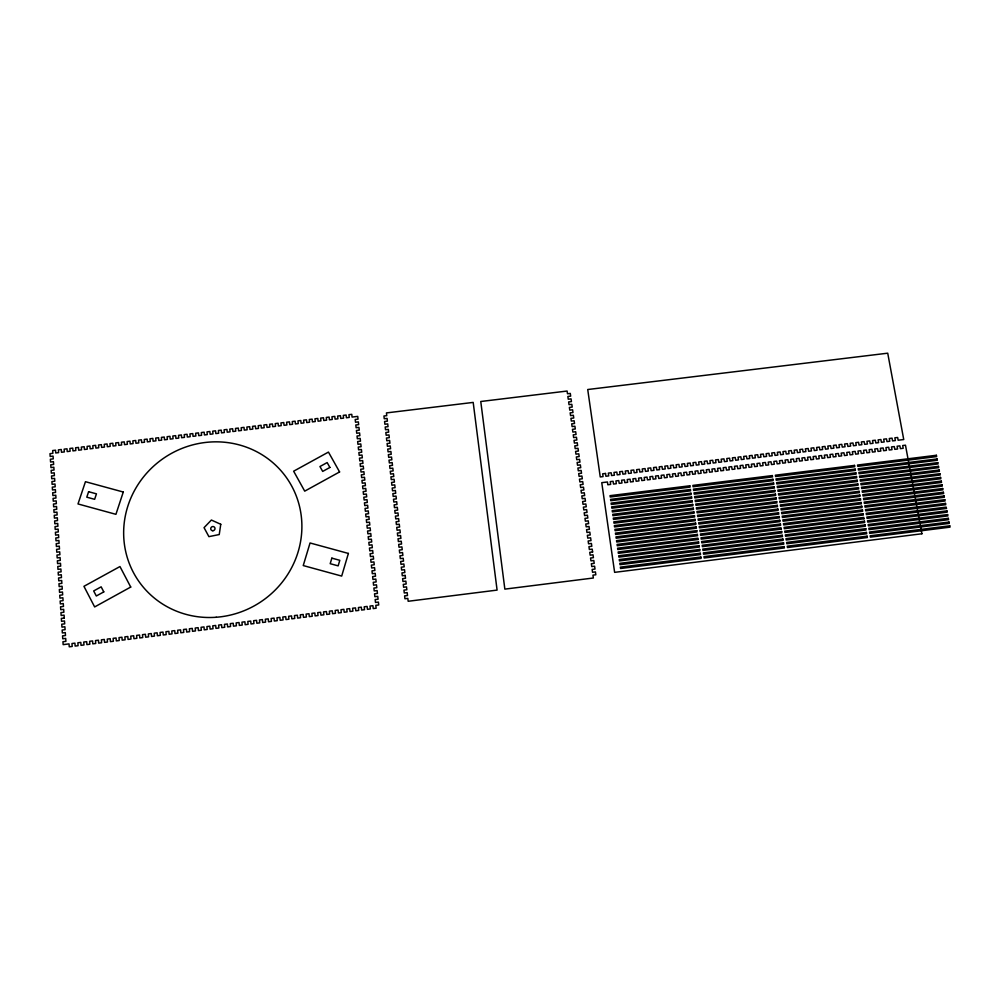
<?xml version="1.0" encoding="UTF-8"?>
<svg xmlns="http://www.w3.org/2000/svg" width="1000" height="1000" viewBox="0 0 1000 1000"><rect width="100%" height="100%" fill="white"/><g stroke="black" fill="none" stroke-linecap="round" stroke-linejoin="round"><path stroke-width="1.5" d="M220.763 524.288L219.237 534.55L208.9 536.638L204.05 527.663L211.388 520.037L220.763 524.288M348.387 553.438L341.688 576.087L303.238 565.562L310.05 542.975L348.387 553.438M331.85 558.138L330.2 563.688L338.15 565.862L339.8 560.312L331.85 558.138M123.275 492.025L115.925 514.325L78 503.95L85.45 481.7L123.275 492.025M88.612 491.712L86.788 497.175L94.637 499.312L96.45 493.85L88.612 491.712M103.787 591.888L96.312 596L93.675 590.95L101.15 586.838L103.787 591.888M329.888 467.45L322.688 471.413L319.95 466.538L327.163 462.575L329.888 467.45M130.725 587.05L94.65 606.938L83.938 586.325L119.963 566.55L130.725 587.05M339.588 471.938L304.713 491.15L293.637 471.2L328.45 452.088L339.588 471.938M64.287 618.038L61.35 618.4L61.55 621.312L64.488 620.938L64.688 623.85L61.75 624.212L61.95 627.125L64.887 626.763L65.088 629.675L62.15 630.037L62.35 632.95L65.287 632.587L65.487 635.5L62.55 635.862L62.75 638.787L65.7 638.413L65.9 641.338L62.95 641.712L63.15 644.625L69.037 643.888L69.25 646.812L72.188 646.45L71.988 643.525L74.925 643.15L75.138 646.075L78.075 645.7L77.875 642.775L80.812 642.412L81.025 645.337L83.963 644.963L83.75 642.038L86.688 641.675L86.9 644.6L89.85 644.225L89.637 641.3L92.575 640.938L92.788 643.85L95.725 643.487L95.512 640.562L98.45 640.2L98.663 643.112L101.613 642.75L101.388 639.825L104.325 639.45L104.55 642.375L107.487 642.013L107.263 639.087L110.2 638.713L110.425 641.637L113.362 641.263L113.138 638.35L116.075 637.975L116.3 640.9L119.237 640.525L119.012 637.612L121.95 637.238L122.175 640.163L125.113 639.788L124.887 636.875L127.825 636.5L128.05 639.425L130.988 639.05L130.762 636.138L133.688 635.763L133.925 638.688L136.85 638.312L136.625 635.4L139.562 635.025L139.787 637.95L142.725 637.575L142.487 634.663L145.425 634.288L145.662 637.212L148.588 636.838L148.35 633.925L151.287 633.55L151.525 636.475L154.45 636.1L154.225 633.188L157.15 632.812L157.387 635.737L160.325 635.363L160.075 632.45L163.012 632.075L163.25 635L166.188 634.625L165.938 631.712L168.875 631.35L169.112 634.263L172.037 633.888L171.8 630.975L174.725 630.612L174.975 633.525L177.9 633.15L177.65 630.237L180.588 629.875L180.825 632.788L183.762 632.413L183.512 629.5L186.438 629.138L186.688 632.05L189.613 631.675L189.363 628.763L192.288 628.4L192.537 631.312L195.463 630.938L195.212 628.038L198.137 627.663L198.4 630.575L201.325 630.212L201.062 627.3L203.988 626.925L204.25 629.837L207.175 629.475L206.912 626.562L209.838 626.2L210.1 629.1L213.025 628.737L212.763 625.825L215.688 625.462L215.95 628.362L218.863 628L218.612 625.087L221.525 624.725L221.788 627.638L224.713 627.263L224.45 624.362L227.375 623.987L227.638 626.9L230.562 626.525L230.287 623.625L233.212 623.263L233.475 626.163L236.4 625.8L236.137 622.888L239.05 622.525L239.325 625.425L242.237 625.062L241.975 622.163L244.887 621.788L245.162 624.7L248.088 624.325L247.812 621.425L250.725 621.062L251 623.962L253.925 623.587L253.65 620.688L256.562 620.325L256.837 623.225L259.75 622.863L259.475 619.963L262.4 619.587L262.675 622.487L265.587 622.125L265.312 619.225L268.225 618.862L268.512 621.763L271.425 621.388L271.137 618.488L274.062 618.125L274.337 621.025L277.25 620.662L276.975 617.762L279.887 617.388L280.175 620.288L283.087 619.925L282.8 617.025L285.712 616.663L286 619.562L288.913 619.188L288.625 616.3L291.537 615.925L291.825 618.825L294.738 618.462L294.45 615.562L297.362 615.2L297.65 618.1L300.562 617.725L300.275 614.825L303.188 614.462L303.475 617.362L306.388 617L306.087 614.1L309 613.737L309.3 616.625L312.213 616.263L311.913 613.362L314.825 613L315.113 615.9L318.025 615.538L317.725 612.638L320.637 612.275L320.938 615.163L323.85 614.8L323.55 611.9L326.45 611.538L326.75 614.438L329.663 614.075L329.363 611.175L332.262 610.812L332.575 613.7L335.475 613.337L335.175 610.45L338.075 610.075L338.387 612.975L341.287 612.612L340.988 609.712L343.888 609.35L344.2 612.238L347.1 611.875L346.8 608.987L349.7 608.625L350.012 611.512L352.912 611.15L352.6 608.25L355.5 607.888L355.812 610.775L358.725 610.413L358.413 607.525L361.312 607.163L361.625 610.05L364.525 609.688L364.212 606.8L367.113 606.425L367.438 609.325L370.337 608.95L370.012 606.062L372.912 605.7L373.237 608.587L376.138 608.225L375.812 605.337L378.713 604.975L378.4 602.087L375.5 602.45L375.175 599.562L378.075 599.2L377.75 596.325L374.862 596.688L374.538 593.8L377.438 593.438L377.113 590.562L374.225 590.925L373.9 588.05L376.8 587.688L376.475 584.812L373.587 585.175L373.263 582.312L376.15 581.95L375.838 579.075L372.95 579.438L372.625 576.575L375.513 576.213L375.2 573.35L372.312 573.713L371.987 570.85L374.875 570.487L374.562 567.625L371.675 567.987L371.362 565.125L374.237 564.763L373.925 561.912L371.037 562.275L370.725 559.425L373.612 559.062L373.288 556.213L370.412 556.562L370.087 553.725L372.975 553.362L372.663 550.513L369.775 550.875L369.462 548.025L372.337 547.675L372.025 544.825L369.15 545.188L368.837 542.35L371.712 541.987L371.388 539.15L368.512 539.513L368.2 536.675L371.075 536.312L370.763 533.488L367.887 533.837L367.575 531L370.45 530.65L370.125 527.825L367.262 528.175L366.95 525.35L369.812 525L369.5 522.175L366.637 522.525L366.325 519.7L369.188 519.35L368.875 516.525L366.012 516.875L365.7 514.062L368.562 513.713L368.25 510.887L365.387 511.25L365.075 508.425L367.938 508.075L367.625 505.262L364.762 505.613L364.45 502.812L367.312 502.45L367 499.65L364.137 500L363.825 497.2L366.688 496.838L366.375 494.038L363.512 494.387L363.2 491.587L366.062 491.238L365.75 488.438L362.887 488.787L362.575 485.988L365.438 485.637L365.125 482.85L362.275 483.2L361.962 480.4L364.812 480.05L364.5 477.262L361.65 477.612L361.337 474.825L364.188 474.475L363.888 471.688L361.037 472.038L360.725 469.25L363.575 468.9L363.263 466.125L360.412 466.475L360.112 463.688L362.95 463.338L362.65 460.562L359.8 460.913L359.487 458.137L362.337 457.788L362.025 455.012L359.188 455.363L358.875 452.587L361.712 452.238L361.413 449.475L358.562 449.812L358.263 447.05L361.1 446.7L360.788 443.938L357.95 444.288L357.65 441.525L360.487 441.175L360.175 438.413L357.337 438.762L357.038 436L359.875 435.65L359.562 432.9L356.725 433.237L356.425 430.487L359.263 430.138L358.95 427.388L356.112 427.738L355.812 424.975L358.65 424.637L358.338 421.887L355.513 422.225L355.2 419.487L358.038 419.137L357.725 416.4L352.075 417.075L351.763 414.338L348.938 414.675L349.237 417.425L346.413 417.762L346.112 415.025L343.275 415.363L343.575 418.113L340.75 418.45L340.45 415.712L337.625 416.05L337.912 418.8L335.087 419.137L334.787 416.388L331.962 416.737L332.25 419.475L329.425 419.825L329.125 417.075L326.3 417.425L326.587 420.163L323.762 420.513L323.462 417.762L320.637 418.113L320.925 420.85L318.087 421.2L317.8 418.45L314.962 418.787L315.262 421.538L312.425 421.887L312.137 419.137L309.3 419.475L309.587 422.225L306.75 422.575L306.462 419.825L303.625 420.163L303.913 422.912L301.075 423.263L300.8 420.513L297.962 420.85L298.25 423.6L295.413 423.95L295.125 421.2L292.288 421.538L292.575 424.288L289.738 424.625L289.45 421.875L286.613 422.225L286.9 424.975L284.05 425.312L283.775 422.562L280.938 422.912L281.212 425.662L278.375 426L278.1 423.25L275.262 423.6L275.538 426.35L272.7 426.7L272.425 423.938L269.587 424.288L269.862 427.038L267.013 427.388L266.75 424.625L263.9 424.975L264.175 427.725L261.337 428.075L261.062 425.312L258.225 425.662L258.5 428.413L255.65 428.762L255.387 426L252.537 426.35L252.812 429.1L249.963 429.45L249.7 426.688L246.863 427.038L247.125 429.787L244.275 430.138L244.013 427.375L241.175 427.725L241.438 430.475L238.588 430.825L238.325 428.075L235.487 428.413L235.75 431.175L232.9 431.512L232.638 428.762L229.8 429.1L230.05 431.863L227.213 432.2L226.95 429.45L224.112 429.787L224.363 432.55L221.513 432.887L221.262 430.138L218.412 430.475L218.663 433.237L215.825 433.587L215.562 430.825L212.725 431.163L212.975 433.925L210.125 434.275L209.875 431.512L207.025 431.863L207.275 434.613L204.425 434.963L204.175 432.2L201.325 432.55L201.575 435.312L198.725 435.65L198.475 432.887L195.637 433.237L195.875 436L193.025 436.337L192.787 433.587L189.938 433.925L190.175 436.688L187.325 437.038L187.087 434.275L184.225 434.613L184.475 437.375L181.625 437.725L181.375 434.963L178.525 435.312L178.762 438.075L175.912 438.413L175.675 435.65L172.825 436L173.062 438.762L170.212 439.113L169.975 436.337L167.113 436.688L167.35 439.45L164.5 439.8L164.262 437.038L161.412 437.375L161.65 440.15L158.787 440.487L158.562 437.725L155.7 438.075L155.938 440.838L153.075 441.188L152.85 438.413L149.987 438.762L150.225 441.525L147.363 441.875L147.137 439.113L144.275 439.45L144.512 442.225L141.65 442.562L141.425 439.8L138.562 440.15L138.787 442.912L135.938 443.263L135.712 440.487L132.85 440.838L133.075 443.6L130.213 443.95L129.987 441.188L127.137 441.525L127.35 444.3L124.5 444.637L124.275 441.875L121.412 442.225L121.638 444.988L118.775 445.337L118.562 442.562L115.7 442.912L115.913 445.688L113.05 446.025L112.837 443.263L109.975 443.6L110.188 446.375L107.325 446.725L107.112 443.95L104.25 444.3L104.462 447.075L101.6 447.413L101.388 444.65L98.525 444.988L98.737 447.762L95.875 448.113L95.662 445.337L92.8 445.688L93.012 448.462L90.15 448.8L89.938 446.025L87.075 446.375L87.275 449.15L84.412 449.5L84.213 446.725L81.35 447.075L81.55 449.85L78.688 450.188L78.475 447.413L75.612 447.762L75.812 450.538L72.95 450.887L72.75 448.113L69.887 448.462L70.088 451.238L67.213 451.575L67.013 448.8L64.15 449.15L64.35 451.925L61.475 452.275L61.288 449.5L58.412 449.85L58.612 452.625L55.738 452.975L55.55 450.2L52.675 450.538L52.875 453.312L50 453.663L50.188 456.45L53.062 456.1L53.25 458.875L50.388 459.225L50.575 462.013L53.45 461.662L53.637 464.45L50.763 464.8L50.963 467.587L53.837 467.238L54.025 470.025L51.15 470.375L51.337 473.162L54.225 472.812L54.413 475.613L51.537 475.962L51.725 478.75L54.612 478.4L54.8 481.2L51.925 481.55L52.112 484.35L55 484L55.188 486.8L52.312 487.15L52.5 489.963L55.388 489.613L55.575 492.413L52.688 492.762L52.888 495.575L55.775 495.225L55.963 498.038L53.075 498.387L53.275 501.2L56.163 500.85L56.363 503.663L53.463 504.012L53.663 506.825L56.55 506.475L56.75 509.3L53.863 509.65L54.05 512.475L56.95 512.112L57.138 514.938L54.25 515.3L54.438 518.125L57.337 517.762L57.525 520.588L54.638 520.95L54.825 523.775L57.725 523.425L57.925 526.25L55.025 526.613L55.225 529.45L58.125 529.087L58.312 531.925L55.412 532.288L55.613 535.125L58.513 534.763L58.712 537.6L55.812 537.962L56 540.8L58.913 540.45L59.1 543.288L56.2 543.65L56.4 546.5L59.3 546.138L59.5 548.987L56.588 549.35L56.788 552.2L59.7 551.838L59.9 554.7L56.988 555.05L57.188 557.913L60.087 557.55L60.287 560.413L57.375 560.775L57.575 563.625L60.487 563.275L60.688 566.138L57.775 566.487L57.975 569.362L60.888 569L61.087 571.862L58.163 572.225L58.362 575.1L61.288 574.738L61.475 577.6L58.562 577.962L58.762 580.837L61.675 580.475L61.875 583.35L58.963 583.713L59.162 586.6L62.075 586.237L62.275 589.113L59.35 589.475L59.55 592.362L62.475 592L62.675 594.875L59.75 595.237L59.95 598.125L62.875 597.762L63.075 600.65L60.15 601.025L60.35 603.913L63.275 603.55L63.475 606.438L60.55 606.8L60.75 609.7L63.675 609.338L63.875 612.238L60.95 612.6L61.15 615.5L64.088 615.138L64.287 618.038M405.188 575.413L402.3 575.763L401.962 572.9L404.85 572.55L404.525 569.688L401.637 570.05L401.312 567.188L404.188 566.825L403.862 563.975L400.988 564.325L400.65 561.475L403.537 561.112L403.212 558.263L400.325 558.625L400 555.775L402.875 555.413L402.55 552.562L399.675 552.925L399.35 550.075L402.225 549.725L401.9 546.875L399.012 547.238L398.688 544.4L401.562 544.038L401.238 541.2L398.363 541.55L398.038 538.725L400.913 538.362L400.588 535.525L397.713 535.887L397.388 533.05L400.262 532.7L399.938 529.862L397.062 530.225L396.737 527.388L399.613 527.038L399.275 524.212L396.413 524.562L396.087 521.737L398.95 521.388L398.625 518.562L395.763 518.925L395.438 516.1L398.3 515.75L397.975 512.925L395.112 513.288L394.787 510.462L397.65 510.112L397.325 507.3L394.475 507.65L394.15 504.85L397.013 504.487L396.688 501.688L393.825 502.038L393.5 499.225L396.362 498.875L396.037 496.075L393.175 496.425L392.863 493.625L395.712 493.275L395.387 490.475L392.537 490.825L392.212 488.025L395.062 487.675L394.75 484.875L391.887 485.225L391.575 482.438L394.425 482.088L394.1 479.288L391.25 479.637L390.925 476.85L393.775 476.5L393.462 473.713L390.613 474.062L390.288 471.275L393.137 470.925L392.812 468.15L389.975 468.488L389.65 465.712L392.5 465.363L392.175 462.587L389.338 462.938L389.012 460.15L391.85 459.812L391.538 457.038L388.688 457.375L388.375 454.613L391.213 454.263L390.9 451.488L388.062 451.838L387.738 449.062L390.575 448.725L390.262 445.95L387.425 446.3L387.1 443.537L389.938 443.188L389.625 440.425L386.788 440.775L386.463 438.013L389.3 437.663L388.988 434.913L386.15 435.25L385.838 432.5L388.663 432.15L388.35 429.4L385.513 429.738L385.2 426.987L388.038 426.65L387.713 423.9L384.888 424.237L384.575 421.488L387.4 421.15L387.088 418.4L384.25 418.75L383.938 416L386.763 415.662L386.45 412.912L473.188 402.413L497.088 590.1L408.162 601.275L407.837 598.387L404.938 598.75L404.613 595.875L407.5 595.513L407.163 592.625L404.275 592.987L403.95 590.112L406.838 589.75L406.5 586.875L403.612 587.238L403.288 584.375L406.175 584.012L405.85 581.138L402.95 581.5L402.625 578.638L405.513 578.275L405.188 575.413M592.612 551.975L589.75 552.325L590.15 555.175L593.013 554.812L593.413 557.663L590.55 558.013L590.95 560.862L593.812 560.5L594.212 563.35L591.35 563.713L591.75 566.562L594.612 566.213L595.013 569.062L592.15 569.425L592.55 572.275L595.425 571.912L595.825 574.775L592.95 575.138L593.35 578L504.85 589.125L480.763 401.5L567.1 391.037L567.487 393.762L570.288 393.425L570.675 396.15L567.863 396.488L568.25 399.212L571.05 398.875L571.438 401.6L568.638 401.938L569.012 404.663L571.825 404.325L572.2 407.062L569.4 407.4L569.788 410.138L572.587 409.787L572.975 412.525L570.163 412.863L570.55 415.613L573.362 415.262L573.75 418L570.938 418.35L571.325 421.087L574.138 420.75L574.525 423.488L571.712 423.837L572.087 426.575L574.913 426.238L575.288 428.988L572.475 429.325L572.863 432.075L575.675 431.737L576.062 434.487L573.25 434.825L573.638 437.587L576.462 437.238L576.85 440L574.025 440.337L574.412 443.1L577.238 442.75L577.625 445.513L574.8 445.863L575.188 448.625L578.013 448.275L578.4 451.037L575.575 451.388L575.962 454.15L578.787 453.812L579.175 456.575L576.35 456.925L576.737 459.7L579.575 459.35L579.963 462.125L577.137 462.463L577.525 465.238L580.35 464.9L580.737 467.675L577.913 468.025L578.3 470.8L581.138 470.45L581.525 473.237L578.688 473.587L579.087 476.362L581.912 476.012L582.312 478.8L579.475 479.15L579.862 481.938L582.7 481.587L583.1 484.375L580.262 484.725L580.65 487.525L583.488 487.175L583.875 489.963L581.038 490.312L581.438 493.113L584.275 492.762L584.663 495.562L581.825 495.913L582.225 498.713L585.062 498.363L585.462 501.163L582.612 501.512L583.013 504.312L585.85 503.963L586.25 506.775L583.4 507.125L583.8 509.938L586.638 509.588L587.038 512.388L584.188 512.75L584.587 515.562L587.438 515.2L587.837 518.025L584.987 518.375L585.375 521.188L588.225 520.837L588.625 523.663L585.775 524.012L586.175 526.838L589.025 526.475L589.425 529.3L586.562 529.663L586.962 532.487L589.812 532.125L590.212 534.963L587.362 535.312L587.762 538.138L590.612 537.788L591.013 540.625L588.162 540.975L588.55 543.812L591.413 543.45L591.812 546.287L588.95 546.65L589.35 549.487L592.212 549.125L592.612 551.975M698.162 539.5L617.812 549.55L617.612 548.188L697.962 538.15L698.162 539.5M781.263 529.113L701.225 539.125L701.025 537.762L781.038 527.762L781.263 529.113M864.025 518.763L784.312 528.725L784.087 527.375L863.787 517.413L864.025 518.763M946.462 508.45L867.062 518.375L866.825 517.038L946.2 507.113L946.462 508.45M698.538 541.912L618.162 551.975L618.362 553.337L698.75 543.275L698.538 541.912M781.663 531.512L701.6 541.538L701.812 542.888L781.888 532.863L781.663 531.512M864.45 521.163L784.712 531.138L784.938 532.487L864.688 522.5L864.45 521.163M946.912 510.838L867.487 520.775L867.738 522.125L947.163 512.188L946.912 510.838M699.125 545.688L618.713 555.763L618.9 557.125L699.338 547.05L699.125 545.688M782.288 535.275L702.188 545.3L702.4 546.663L782.513 536.625L782.288 535.275M865.125 524.9L785.337 534.888L785.562 536.25L865.362 526.25L865.125 524.9M947.613 514.575L868.162 524.525L868.4 525.875L947.875 515.913L947.613 514.575M699.712 549.462L619.25 559.55L619.45 560.913L699.925 550.825L699.712 549.462M782.913 539.038L702.775 549.075L702.987 550.438L783.138 540.388L782.913 539.038M865.788 528.65L785.975 538.65L786.2 540.013L866.025 530L865.788 528.65M948.325 518.312L868.825 528.275L869.075 529.625L948.587 519.663L948.325 518.312M700.3 553.25L619.8 563.337L620 564.7L700.512 554.6L700.3 553.25M783.55 542.8L703.363 552.863L703.575 554.225L783.775 544.163L783.55 542.8M866.45 532.413L786.6 542.425L786.825 543.775L866.7 533.763L866.45 532.413M949.038 522.05L869.5 532.025L869.737 533.375L949.287 523.4L949.038 522.05M700.888 557.025L620.35 567.137L620.55 568.5L701.1 558.387L700.888 557.025M784.175 546.575L703.962 556.638L704.175 558L784.4 547.938L784.175 546.575M867.125 536.163L787.225 546.188L787.463 547.55L867.362 537.525L867.125 536.163M949.75 525.8L870.175 535.788L870.413 537.137L950 527.15L949.75 525.8M921.9 533.763L614.625 572.35L601.763 482.675L607.425 481.975L607.825 484.762L610.662 484.412L610.262 481.625L613.088 481.275L613.5 484.062L616.325 483.713L615.925 480.925L618.75 480.575L619.163 483.363L621.987 483.013L621.587 480.225L624.412 479.875L624.825 482.663L627.65 482.312L627.238 479.525L630.075 479.175L630.487 481.962L633.312 481.613L632.9 478.825L635.725 478.488L636.138 481.262L638.975 480.913L638.562 478.137L641.388 477.788L641.8 480.575L644.625 480.225L644.212 477.438L647.038 477.088L647.45 479.875L650.288 479.525L649.862 476.737L652.688 476.388L653.112 479.175L655.938 478.825L655.512 476.037L658.337 475.688L658.763 478.475L661.587 478.125L661.162 475.337L663.988 475L664.412 477.775L667.237 477.425L666.812 474.65L669.638 474.3L670.062 477.075L672.887 476.725L672.463 473.95L675.288 473.6L675.713 476.388L678.538 476.037L678.112 473.25L680.925 472.9L681.363 475.688L684.188 475.337L683.75 472.55L686.575 472.212L687 474.988L689.825 474.637L689.4 471.863L692.212 471.512L692.65 474.288L695.475 473.938L695.037 471.163L697.85 470.812L698.288 473.6L701.112 473.25L700.675 470.462L703.5 470.112L703.938 472.9L706.75 472.55L706.312 469.775L709.137 469.425L709.575 472.2L712.387 471.85L711.95 469.075L714.762 468.725L715.212 471.5L718.025 471.163L717.588 468.375L720.4 468.038L720.85 470.812L723.662 470.462L723.213 467.688L726.038 467.337L726.475 470.112L729.3 469.762L728.85 466.987L731.663 466.637L732.113 469.412L734.925 469.075L734.475 466.3L737.3 465.95L737.75 468.725L740.562 468.375L740.113 465.6L742.925 465.25L743.375 468.025L746.188 467.675L745.738 464.9L748.55 464.562L749 467.337L751.812 466.987L751.363 464.212L754.175 463.862L754.625 466.637L757.438 466.287L756.988 463.512L759.8 463.175L760.25 465.938L763.062 465.6L762.613 462.825L765.425 462.475L765.875 465.25L768.688 464.9L768.225 462.125L771.038 461.788L771.5 464.55L774.312 464.212L773.85 461.438L776.663 461.087L777.125 463.862L779.938 463.512L779.463 460.737L782.275 460.4L782.738 463.162L785.55 462.825L785.088 460.05L787.887 459.7L788.363 462.475L791.162 462.125L790.7 459.363L793.5 459.012L793.975 461.775L796.787 461.438L796.312 458.663L799.112 458.312L799.587 461.087L802.4 460.737L801.925 457.975L804.725 457.625L805.2 460.387L808.012 460.05L807.537 457.275L810.337 456.938L810.812 459.7L813.625 459.35L813.15 456.587L815.95 456.238L816.425 459.012L819.225 458.663L818.75 455.9L821.55 455.55L822.038 458.312L824.837 457.962L824.362 455.2L827.163 454.862L827.638 457.625L830.45 457.275L829.963 454.513L832.763 454.162L833.25 456.925L836.05 456.587L835.562 453.825L838.363 453.475L838.85 456.238L841.65 455.887L841.162 453.125L843.962 452.788L844.45 455.55L847.25 455.2L846.762 452.438L849.562 452.088L850.05 454.85L852.85 454.513L852.362 451.75L855.163 451.4L855.65 454.162L858.45 453.812L857.962 451.05L860.763 450.712L861.25 453.475L864.05 453.125L863.562 450.363L866.35 450.025L866.85 452.775L869.65 452.438L869.15 449.675L871.95 449.325L872.45 452.088L875.238 451.75L874.737 448.988L877.537 448.638L878.037 451.4L880.837 451.05L880.337 448.3L883.125 447.95L883.625 450.712L886.425 450.363L885.925 447.6L888.713 447.262L889.225 450.012L892.013 449.675L891.513 446.912L894.3 446.575L894.812 449.325L897.6 448.988L897.1 446.225L899.887 445.875L900.4 448.638L903.188 448.288L902.688 445.538L905.475 445.188L921.9 533.763M689.825 485.788L610.037 495.662L610.237 497L690.037 487.125L689.825 485.788M772.337 475.575L692.875 485.412L693.075 486.75L772.562 476.912L772.337 475.575M854.525 465.4L775.375 475.2L775.588 476.538L854.762 466.737L854.525 465.4M936.388 455.275L857.537 465.037L857.775 466.362L936.637 456.6L936.388 455.275M690.4 489.5L610.575 499.387L610.775 500.725L690.612 490.838L690.4 489.5M772.962 479.275L693.45 489.125L693.65 490.462L773.175 480.613L772.962 479.275M855.188 469.1L775.987 478.9L776.213 480.238L855.425 470.425L855.188 469.1M937.087 458.95L858.2 468.725L858.438 470.05L937.337 460.275L937.087 458.95M690.987 493.225L611.112 503.125L611.312 504.462L691.188 494.562L690.987 493.225M773.575 482.987L694.025 492.85L694.237 494.188L773.8 484.325L773.575 482.987M855.837 472.788L776.612 482.612L776.825 483.95L856.075 474.125L855.837 472.788M937.775 462.638L858.863 472.413L859.1 473.75L938.037 463.963L937.775 462.638M691.562 496.95L611.65 506.85L611.85 508.2L691.762 498.288L691.562 496.95M774.188 486.7L694.6 496.562L694.812 497.912L774.412 488.038L774.188 486.7M856.5 476.488L777.225 486.325L777.45 487.65L856.737 477.825L856.5 476.488M938.475 466.325L859.525 476.112L859.762 477.45L938.725 467.65L938.475 466.325M692.138 500.675L612.2 510.6L612.388 511.938L692.35 502.013L692.138 500.675M774.812 490.412L695.188 500.288L695.4 501.637L775.037 491.75L774.812 490.412M857.163 480.188L777.85 490.037L778.075 491.375L857.4 481.525L857.163 480.188M939.175 470.012L860.188 479.812L860.425 481.15L939.425 471.337L939.175 470.012M692.712 504.4L612.737 514.338L612.925 515.688L692.925 505.75L692.712 504.4M775.438 494.125L695.763 504.025L695.975 505.363L775.65 495.462L775.438 494.125M857.812 483.9L778.475 493.75L778.688 495.087L858.05 485.225L857.812 483.9M939.875 473.7L860.837 483.525L861.075 484.85L940.125 475.037L939.875 473.7M693.3 508.137L613.275 518.088L613.475 519.438L693.5 509.475L693.3 508.137M776.05 497.85L696.35 507.762L696.562 509.1L776.275 499.188L776.05 497.85M858.475 487.6L779.087 497.475L779.312 498.812L858.713 488.938L858.475 487.6M940.575 477.4L861.5 487.225L861.737 488.562L940.825 478.725L940.575 477.4M693.875 511.875L613.812 521.838L614.012 523.188L694.087 513.225L693.875 511.875M776.675 501.575L696.925 511.5L697.138 512.837L776.9 502.912L776.675 501.575M859.137 491.312L779.712 501.2L779.938 502.537L859.375 492.65L859.137 491.312M941.275 481.1L862.163 490.938L862.4 492.275L941.525 482.438L941.275 481.1M694.463 515.612L614.362 525.588L614.55 526.938L694.663 516.962L694.463 515.612M777.3 505.3L697.513 515.237L697.725 516.587L777.513 506.65L777.3 505.3M859.8 495.037L780.337 504.925L780.562 506.275L860.037 496.375L859.8 495.037M941.975 484.8L862.825 494.663L863.075 496L942.237 486.138L941.975 484.8M695.037 519.362L614.9 529.35L615.1 530.7L695.25 520.712L695.037 519.362M777.913 509.038L698.1 518.987L698.3 520.325L778.138 510.387L777.913 509.038M860.462 498.75L780.962 508.663L781.188 510L860.7 500.1L860.462 498.75M942.688 488.512L863.5 498.375L863.737 499.712L942.938 489.85L942.688 488.512M695.625 523.112L615.438 533.112L615.638 534.462L695.837 524.462L695.625 523.112M778.538 512.775L698.675 522.725L698.888 524.075L778.763 514.125L778.538 512.775M861.125 502.475L781.587 512.4L781.812 513.737L861.363 503.825L861.125 502.475M943.388 492.225L864.163 502.1L864.4 503.438L943.637 493.562L943.388 492.225M696.2 526.862L615.988 536.875L616.175 538.225L696.413 528.212L696.2 526.862M779.163 516.512L699.262 526.487L699.475 527.837L779.388 517.863L779.163 516.512M861.787 506.213L782.212 516.138L782.438 517.487L862.025 507.55L861.787 506.213M944.087 495.938L864.825 505.825L865.062 507.175L944.338 497.275L944.087 495.938M696.787 530.625L616.525 540.638L616.725 542L697 531.975L696.787 530.625M779.788 520.262L699.85 530.237L700.062 531.587L780.013 521.613L779.788 520.262M862.45 509.938L782.837 519.875L783.062 521.225L862.688 511.287L862.45 509.938M944.788 499.663L865.487 509.562L865.725 510.9L945.05 501L944.788 499.663M697.375 534.388L617.075 544.412L617.263 545.775L697.588 535.737L697.375 534.388M780.413 524.012L700.438 534L700.638 535.35L780.638 525.363L780.413 524.012M863.125 513.675L783.462 523.625L783.688 524.975L863.363 515.025L863.125 513.675M945.5 503.387L866.162 513.3L866.4 514.637L945.75 504.725L945.5 503.387M605.5 473.462L602.675 473.812L603.075 476.6L600.25 476.95L587.725 389.525L887.725 353.188L903.737 439.538L898.15 440.225L897.65 437.475L894.862 437.812L895.362 440.562L892.575 440.913L892.062 438.162L889.275 438.5L889.775 441.25L886.988 441.6L886.488 438.85L883.7 439.188L884.2 441.95L881.4 442.287L880.9 439.538L878.112 439.875L878.612 442.638L875.812 442.975L875.325 440.225L872.525 440.562L873.025 443.325L870.225 443.663L869.737 440.913L866.938 441.262L867.438 444.012L864.638 444.35L864.15 441.6L861.35 441.95L861.85 444.7L859.05 445.05L858.562 442.287L855.763 442.638L856.25 445.387L853.462 445.737L852.962 442.975L850.175 443.325L850.662 446.075L847.862 446.425L847.375 443.663L844.575 444.012L845.062 446.763L842.275 447.113L841.787 444.35L838.988 444.7L839.475 447.463L836.675 447.8L836.188 445.05L833.388 445.387L833.875 448.15L831.075 448.488L830.588 445.737L827.8 446.075L828.275 448.837L825.475 449.188L825 446.425L822.2 446.775L822.675 449.525L819.875 449.875L819.4 447.113L816.6 447.463L817.075 450.213L814.275 450.562L813.8 447.8L811 448.15L811.475 450.913L808.662 451.25L808.188 448.5L805.387 448.837L805.863 451.6L803.062 451.95L802.588 449.188L799.788 449.525L800.263 452.287L797.45 452.638L796.988 449.875L794.188 450.225L794.65 452.987L791.85 453.325L791.375 450.562L788.575 450.913L789.038 453.675L786.237 454.025L785.775 451.262L782.962 451.6L783.438 454.363L780.625 454.712L780.163 451.95L777.35 452.3L777.825 455.062L775.013 455.4L774.55 452.638L771.737 452.987L772.2 455.75L769.4 456.1L768.938 453.325L766.125 453.675L766.587 456.438L763.775 456.788L763.325 454.025L760.512 454.363L760.975 457.137L758.162 457.475L757.712 454.712L754.9 455.062L755.35 457.825L752.55 458.175L752.087 455.412L749.275 455.75L749.737 458.525L746.925 458.862L746.475 456.1L743.662 456.45L744.112 459.212L741.3 459.562L740.85 456.788L738.037 457.137L738.487 459.9L735.675 460.25L735.225 457.488L732.412 457.825L732.862 460.6L730.05 460.95L729.6 458.175L726.787 458.525L727.237 461.287L724.425 461.637L723.975 458.875L721.162 459.212L721.612 461.987L718.8 462.337L718.35 459.562L715.537 459.913L715.975 462.675L713.162 463.025L712.725 460.262L709.912 460.6L710.35 463.375L707.537 463.725L707.1 460.95L704.275 461.3L704.712 464.062L701.9 464.412L701.462 461.637L698.65 461.987L699.087 464.762L696.263 465.112L695.837 462.337L693.012 462.688L693.45 465.462L690.625 465.8L690.2 463.038L687.375 463.375L687.812 466.15L684.987 466.5L684.562 463.725L681.75 464.075L682.175 466.85L679.35 467.2L678.925 464.425L676.112 464.762L676.538 467.537L673.713 467.887L673.288 465.112L670.462 465.462L670.888 468.237L668.075 468.587L667.65 465.812L664.825 466.163L665.25 468.938L662.425 469.288L662 466.5L659.188 466.85L659.6 469.625L656.787 469.975L656.363 467.2L653.538 467.55L653.962 470.325L651.137 470.675L650.713 467.9L647.9 468.237L648.312 471.025L645.487 471.375L645.075 468.587L642.25 468.938L642.663 471.712L639.837 472.062L639.425 469.288L636.6 469.637L637.013 472.413L634.188 472.762L633.775 469.988L630.95 470.337L631.362 473.113L628.538 473.462L628.125 470.675L625.3 471.025L625.7 473.812L622.875 474.162L622.475 471.375L619.65 471.725L620.05 474.5L617.225 474.85L616.812 472.075L613.987 472.425L614.4 475.2L611.562 475.55L611.163 472.775L608.337 473.113L608.737 475.9L605.9 476.25L605.5 473.462M216.175 617.263A90.213 86.713 -34.2 0 0 288.2 480.188A90.213 86.713 -34.2 0 0 133.938 491.587A90.213 86.713 -34.2 0 0 216.175 617.263M212.85 530.737A2.163 2.075 -34.1 0 0 214.725 527.525A2.163 2.075 -34.1 0 0 211.025 527.638A2.163 2.075 -34.1 0 0 212.85 530.737"/></g></svg>
